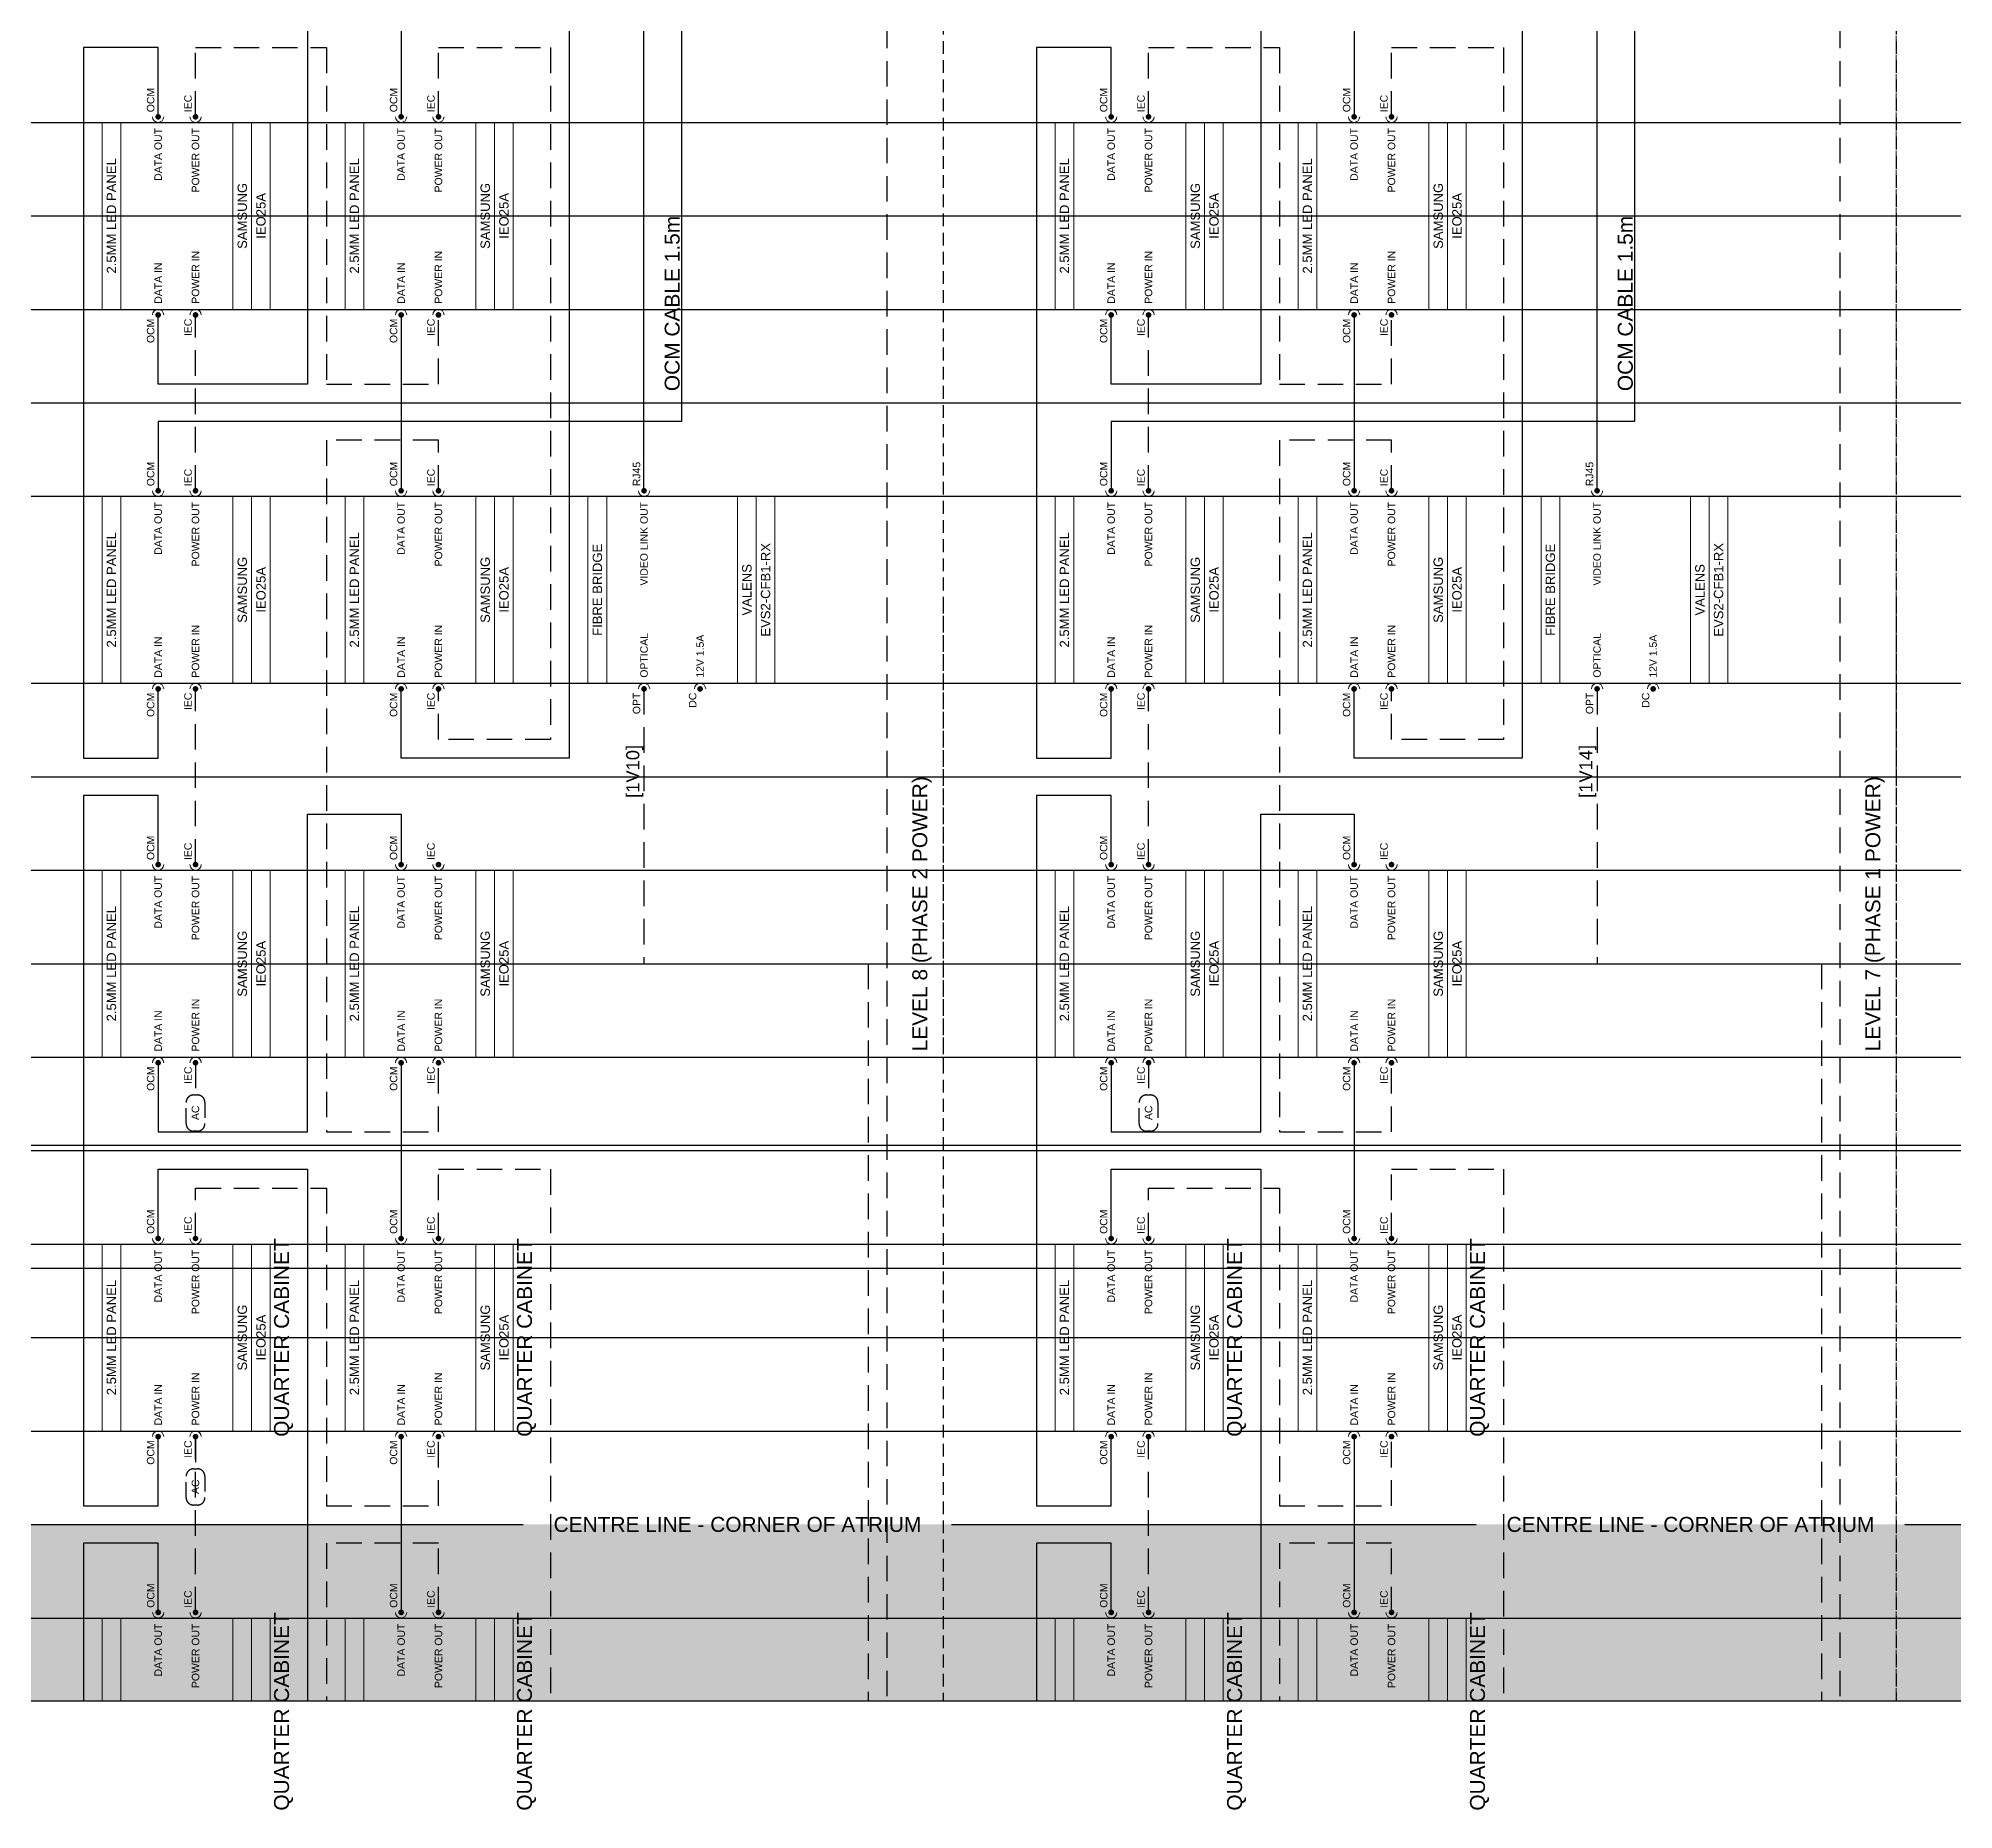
# Model space of a CAD drawing. Header units: millimetres. Extents: x 0 to 592, y -11 to 839.
# Drawn here: x 202.5 to 390, y -10.6 to 162.7 of the extents above; entities that cross this region are included whole.
import ezdxf
from ezdxf.enums import TextEntityAlignment as Align

# ---------------------------------------------------------------- set-up
doc = ezdxf.new("R2010")
doc.units = ezdxf.units.MM
doc.linetypes.add('DASHED', pattern=[0.75, 0.5, -0.25])
doc.linetypes.add('DASHED2', pattern=[0.375, 0.25, -0.125])
for name, color, linetype in [('SC - 3 Core Flex', 7, 'DASHED'), ('SC - Cat - Red - AV', 1, 'Continuous'), ('SC - Fibre', 170, 'DASHED'), ('SC - Text', 7, 'Continuous'), ('Text', 7, 'Continuous')]:
    doc.layers.add(name, color=color, linetype=linetype)
doc.layers.add('SC - Equipment', color=7, linetype='Continuous', lineweight=13)
doc.layers.add('SC - Xlines', color=252, linetype='Continuous', plot=False)
doc.styles.add('ARIAL', font='arial.ttf')
doc.styles.get("Standard").update_dxf_attribs({"font": 'arial.ttf'})

# ---------------------------------------------------------------- blocks, each defined once
blk = doc.blocks.new('SAMSUNG LH025IEA - SCHEMATIC')
at = {"layer": 'SC - Equipment'}
for p, q in [((-25, 0), (25, 0)), ((-25, -45), (-25, 0)), ((25, 0), (25, -45)), ((25, -5), (-25, -5)), ((25, -35), (-25, -35)), ((25, -35), (-25, -35)), ((25, -40), (-25, -40)), ((25, -40), (-25, -40)), ((25, -40), (-25, -40)), ((25, -45), (-25, -45))]:
    blk.add_line(p, q, dxfattribs=at)
at = {"layer": 'SC - Equipment', "const_width": 0.7}
for points in [[(-26.1, -15, 1), (-26.9, -15, 1)], [(26.1, -15, -1), (26.9, -15, -1)], [(-26.1, -25, 1), (-26.9, -25, 1)], [(26.1, -25, -1), (26.9, -25, -1)]]:
    blk.add_lwpolyline(points, format="xyb", close=True, dxfattribs=at)
at = {"layer": 'SC - Equipment'}
for centre, start, end in [((-26.5, -15), 270, 90), ((26.5, -15), 90, 270), ((-26.5, -25), 270, 90), ((26.5, -25), 90, 270)]:
    blk.add_arc(centre, 1.5, start, end, dxfattribs=at)
at = {"ltscale": 5}
for tag, p in [('DESCRIPTION', (0, -2.5)), ('MAKE', (0, -37.5)), ('MODEL', (0, -42.5))]:
    blk.add_attdef(tag, text='', height=2.5, dxfattribs=at).set_placement(p, align=Align.MIDDLE_CENTER)
at = {"ltscale": 5, "flags": 1}
for tag, p in [('ROOM_TYPE', (45, -5)), ('LOCATION', (45, -10)), ('RACK_EQUIPMENT_(Y/N)', (45, -15)), ('IP_(Y/N)', (45, -30)), ('POE(WATT)', (45, -35)), ('AMP(@240V)', (45, -40)), ('WATT', (45, -45)), ('BTU/H', (45, -50)), ('WEIGHT(KG)', (45, -55)), ('TRANSFORMER_TAPS', (45, -60))]:
    blk.add_attdef(tag, p, '', height=2.5, dxfattribs=at)
blk.add_attdef('BRACKET', text='', height=2.5, dxfattribs=at).set_placement((0, -32.5), align=Align.MIDDLE_CENTER)
at = {"layer": 'SC - Equipment', "ltscale": 5, "char_height": 2}
for s, insert, width, attachment_point in [('OCM', (-27.5, -13), 5.7736, 6), ('DATA IN', (-23.5, -15), 23.5, 4), ('DATA OUT', (23.5, -15), 23.5, 6), ('OCM', (27.72, -13), 7.1748, 4), ('IEC', (-27.5, -23), 5.7736, 6), ('POWER IN', (-23.5, -25), 23.5, 4), ('POWER OUT', (23.5, -25), 23.5, 6), ('IEC', (27.72, -23), 7.1748, 4)]:
    blk.add_mtext(s, dxfattribs=dict(at, insert=insert, width=width, attachment_point=attachment_point))
blk = doc.blocks.new('VALENS - FIBRE BRIDGE RX')
at = {"layer": 'SC - Equipment'}
for p, q in [((-25, 0), (25, 0)), ((-25, -50), (-25, 0)), ((25, 0), (25, -50)), ((25, -5), (-25, -5)), ((25, -40), (-25, -40)), ((25, -40), (-25, -40)), ((25, -45), (-25, -45)), ((25, -45), (-25, -45)), ((25, -45), (-25, -45)), ((25, -50), (-25, -50))]:
    blk.add_line(p, q, dxfattribs=at)
at = {"layer": 'SC - Equipment', "const_width": 0.7}
for points in [[(-26.1, -15, 1), (-26.9, -15, 1)], [(26.1, -15, -1), (26.9, -15, -1)], [(-26.1, -30, 1), (-26.9, -30, 1)]]:
    blk.add_lwpolyline(points, format="xyb", close=True, dxfattribs=at)
at = {"layer": 'SC - Equipment'}
for centre, start, end in [((-26.5, -15), 270, 90), ((26.5, -15), 90, 270), ((-26.5, -30), 270, 90)]:
    blk.add_arc(centre, 1.5, start, end, dxfattribs=at)
at = {"ltscale": 5}
for tag, p in [('DESCRIPTION', (0, -2.5)), ('MAKE', (0, -42.5)), ('MODEL', (0, -47.5))]:
    blk.add_attdef(tag, text='', height=2.5, dxfattribs=at).set_placement(p, align=Align.MIDDLE_CENTER)
at = {"ltscale": 5, "flags": 1}
for tag, p in [('ROOM_TYPE', (45, -5)), ('LOCATION', (45, -10)), ('RACK_EQUIPMENT_(Y/N)', (45, -15)), ('IP_(Y/N)', (45, -30)), ('POE(WATT)', (45, -35)), ('AMP(@240V)', (45, -40)), ('WATT', (45, -45)), ('BTU/H', (45, -50)), ('WEIGHT(KG)', (45, -55)), ('TRANSFORMER_TAPS', (45, -60))]:
    blk.add_attdef(tag, p, '', height=2.5, dxfattribs=at)
blk.add_attdef('BRACKET', text='', height=2.5, dxfattribs=at).set_placement((0, -37.5), align=Align.MIDDLE_CENTER)
at = {"layer": 'SC - Equipment', "ltscale": 5, "char_height": 2}
for s, insert, width, attachment_point in [('OPT', (-27.5, -13), 5.7736, 6), ('OPTICAL', (-23.5, -15), 31.9845, 4), ('VIDEO LINK OUT', (23.5, -15), 23.5, 6), ('RJ45', (27.72, -13), 7.1748, 4), ('DC', (-27.5, -28), 5.7736, 6), ('12V 1.5A', (-23.5, -30), 23.5, 4)]:
    blk.add_mtext(s, dxfattribs=dict(at, insert=insert, width=width, attachment_point=attachment_point))
blk = doc.blocks.new('*E8')
at = {"layer": 'SC - Equipment'}
for p, q in [((0, 6.67), (0, 14.79)), ((0, 14.79), (16.46, 14.79)), ((1.83, 14.79), (1.83, 6.67)), ((12.8, 14.79), (12.8, 6.67)), ((12.8, 14.79), (12.8, 6.67)), ((14.63, 14.79), (14.63, 6.67)), ((14.63, 14.79), (14.63, 6.67)), ((14.63, 14.79), (14.63, 6.67)), ((16.46, 14.79), (16.46, 6.67))]:
    blk.add_line(p, q, dxfattribs=at)
at = {"layer": 'SC - Equipment', "const_width": 0.256}
for points in [[(5.49, 15.19, -1), (5.49, 15.49, -1)], [(9.15, 15.19, -1), (9.15, 15.49, -1)]]:
    blk.add_lwpolyline(points, format="xyb", close=True, dxfattribs=at)
at = {"layer": 'SC - Equipment'}
for centre in [(5.49, 15.34), (9.15, 15.34)]:
    blk.add_arc(centre, 0.549, 180, 0, dxfattribs=at)
at = {"layer": 'SC - Equipment', "ltscale": 5, "char_height": 0.732, "rotation": 90}
for s, insert, width, attachment_point in [('OCM', (4.76, 15.79), 2.6247, 4), ('IEC', (8.41, 15.79), 2.6247, 4), ('DATA OUT', (5.49, 14.24), 8.5967, 6), ('POWER OUT', (9.15, 14.24), 8.5967, 6)]:
    blk.add_mtext(s, dxfattribs=dict(at, insert=insert, width=width, attachment_point=attachment_point))
blk = doc.blocks.new('*E9')
at = {"layer": 'SC - Equipment'}
for p, q in [((0, 6.67), (0, 14.79)), ((0, 14.79), (16.46, 14.79)), ((1.83, 14.79), (1.83, 6.67)), ((12.8, 14.79), (12.8, 6.67)), ((12.8, 14.79), (12.8, 6.67)), ((14.63, 14.79), (14.63, 6.67)), ((14.63, 14.79), (14.63, 6.67)), ((14.63, 14.79), (14.63, 6.67)), ((16.46, 14.79), (16.46, 6.67))]:
    blk.add_line(p, q, dxfattribs=at)
at = {"layer": 'SC - Equipment', "const_width": 0.256}
for points in [[(5.49, 15.19, -1), (5.49, 15.49, -1)], [(9.15, 15.19, -1), (9.15, 15.49, -1)]]:
    blk.add_lwpolyline(points, format="xyb", close=True, dxfattribs=at)
at = {"layer": 'SC - Equipment'}
for centre in [(5.49, 15.34), (9.15, 15.34)]:
    blk.add_arc(centre, 0.549, 180, 0, dxfattribs=at)
at = {"layer": 'SC - Equipment', "ltscale": 5, "char_height": 0.732, "rotation": 90}
for s, insert, width, attachment_point in [('OCM', (4.76, 15.79), 2.6247, 4), ('IEC', (8.41, 15.79), 2.6247, 4), ('DATA OUT', (5.49, 14.24), 8.5967, 6), ('POWER OUT', (9.15, 14.24), 8.5967, 6)]:
    blk.add_mtext(s, dxfattribs=dict(at, insert=insert, width=width, attachment_point=attachment_point))
blk = doc.blocks.new('*E10')
at = {"layer": 'SC - Equipment'}
for p, q in [((0, 6.67), (0, 14.79)), ((0, 14.79), (16.46, 14.79)), ((1.83, 14.79), (1.83, 6.67)), ((12.8, 14.79), (12.8, 6.67)), ((12.8, 14.79), (12.8, 6.67)), ((14.63, 14.79), (14.63, 6.67)), ((14.63, 14.79), (14.63, 6.67)), ((14.63, 14.79), (14.63, 6.67)), ((16.46, 14.79), (16.46, 6.67))]:
    blk.add_line(p, q, dxfattribs=at)
at = {"layer": 'SC - Equipment', "const_width": 0.256}
for points in [[(5.49, 15.19, -1), (5.49, 15.49, -1)], [(9.15, 15.19, -1), (9.15, 15.49, -1)]]:
    blk.add_lwpolyline(points, format="xyb", close=True, dxfattribs=at)
at = {"layer": 'SC - Equipment'}
for centre in [(5.49, 15.34), (9.15, 15.34)]:
    blk.add_arc(centre, 0.549, 180, 0, dxfattribs=at)
at = {"layer": 'SC - Equipment', "ltscale": 5, "char_height": 0.732, "rotation": 90}
for s, insert, width, attachment_point in [('OCM', (4.76, 15.79), 2.6247, 4), ('IEC', (8.41, 15.79), 2.6247, 4), ('DATA OUT', (5.49, 14.24), 8.5967, 6), ('POWER OUT', (9.15, 14.24), 8.5967, 6)]:
    blk.add_mtext(s, dxfattribs=dict(at, insert=insert, width=width, attachment_point=attachment_point))
blk = doc.blocks.new('*E11')
at = {"layer": 'SC - Equipment'}
for p, q in [((0, 6.67), (0, 14.79)), ((0, 14.79), (16.46, 14.79)), ((1.83, 14.79), (1.83, 6.67)), ((12.8, 14.79), (12.8, 6.67)), ((12.8, 14.79), (12.8, 6.67)), ((14.63, 14.79), (14.63, 6.67)), ((14.63, 14.79), (14.63, 6.67)), ((14.63, 14.79), (14.63, 6.67)), ((16.46, 14.79), (16.46, 6.67))]:
    blk.add_line(p, q, dxfattribs=at)
at = {"layer": 'SC - Equipment', "const_width": 0.256}
for points in [[(5.49, 15.19, -1), (5.49, 15.49, -1)], [(9.15, 15.19, -1), (9.15, 15.49, -1)]]:
    blk.add_lwpolyline(points, format="xyb", close=True, dxfattribs=at)
at = {"layer": 'SC - Equipment'}
for centre in [(5.49, 15.34), (9.15, 15.34)]:
    blk.add_arc(centre, 0.549, 180, 0, dxfattribs=at)
at = {"layer": 'SC - Equipment', "ltscale": 5, "char_height": 0.732, "rotation": 90}
for s, insert, width, attachment_point in [('OCM', (4.76, 15.79), 2.6247, 4), ('IEC', (8.41, 15.79), 2.6247, 4), ('DATA OUT', (5.49, 14.24), 8.5967, 6), ('POWER OUT', (9.15, 14.24), 8.5967, 6)]:
    blk.add_mtext(s, dxfattribs=dict(at, insert=insert, width=width, attachment_point=attachment_point))

msp = doc.modelspace()

# ---------------------------------------------------------------- linework, layer by layer
at = {"color": 31, "linetype": 'DASHED2', "ltscale": 5}
for p, q in [((291.06, 839.28), (291.06, 62.45)), ((384.34, 839.28), (384.34, 62.45))]:
    msp.add_line(p, q, dxfattribs=at)
at = {"color": 30, "linetype": 'DASHED2', "ltscale": 5}
msp.add_line((-0.03, 17.26), (519.95, 17.26), dxfattribs=at)
at = {"linetype": 'Continuous', "ltscale": 5}
msp.add_lwpolyline([(-0.03, -0.01), (519.95, -0.01), (519.95, 839.36), (-0.03, 839.36)], close=True, dxfattribs=at)
at = {"ltscale": 5}
for points in [[(265.45, 191.57), (265.45, 200.17), (254.48, 200.17), (254.48, 92.25), (238.01, 92.25), (238.01, 99.02)], [(358.73, 191.57), (358.73, 200.17), (347.76, 200.17), (347.76, 92.25), (331.3, 92.25), (331.3, 99.02)], [(214.24, 191.57), (214.24, 198.34), (228.87, 198.34), (228.87, 128.83), (214.24, 128.83), (214.24, 135.6)], [(307.52, 191.57), (307.52, 198.34), (322.15, 198.34), (322.15, 128.83), (307.52, 128.83), (307.52, 135.6)], [(265.45, 172.18), (265.45, 125.18), (214.24, 125.18), (214.24, 118.41)], [(238.01, 172.18), (238.01, 154.99)], [(358.73, 172.18), (358.73, 125.18), (307.52, 125.18), (307.52, 118.41)], [(331.3, 172.18), (331.3, 154.99)], [(214.24, 154.99), (214.24, 161.76), (206.92, 161.76), (206.92, 92.25), (214.24, 92.25), (214.24, 99.02)], [(307.52, 154.99), (307.52, 161.76), (300.2, 161.76), (300.2, 92.25), (307.52, 92.25), (307.52, 99.02)], [(238.01, 135.6), (238.01, 118.41)], [(331.3, 135.6), (331.3, 118.41)], [(214.24, 81.83), (214.24, 88.59), (206.92, 88.59), (206.92, 19.09), (214.24, 19.09), (214.24, 25.86)], [(307.52, 81.83), (307.52, 88.59), (300.2, 88.59), (300.2, 19.09), (307.52, 19.09), (307.52, 25.86)], [(214.24, 62.44), (214.24, 55.67), (228.87, 55.67), (228.87, 86.76), (238.01, 86.76), (238.01, 81.83)], [(307.52, 62.44), (307.52, 55.67), (322.15, 55.67), (322.15, 86.76), (331.3, 86.76), (331.3, 81.83)], [(238.01, 62.44), (238.01, 45.24)], [(331.3, 62.44), (331.3, 45.24)], [(214.24, 45.24), (214.24, 52.01), (228.87, 52.01), (228.87, -0.01)], [(307.52, 45.24), (307.52, 52.01), (322.15, 52.01), (322.15, -0.01)], [(238.01, 25.86), (238.01, 8.66)], [(331.3, 25.86), (331.3, 8.66)], [(214.24, 8.66), (214.24, 15.43), (206.92, 15.43), (206.92, -0.01)], [(307.52, 8.66), (307.52, 15.43), (300.2, 15.43), (300.2, -0.01)]]:
    msp.add_lwpolyline(points, dxfattribs=at)
at = {"layer": 'SC - 3 Core Flex', "ltscale": 5}
for points in [[(217.89, 154.99), (217.89, 161.76), (230.7, 161.76), (230.7, 128.83), (241.67, 128.83), (241.67, 135.6)], [(241.67, 154.99), (241.67, 161.76), (252.65, 161.76), (252.65, 94.08), (241.67, 94.08), (241.67, 99.02)], [(311.18, 154.99), (311.18, 161.76), (323.98, 161.76), (323.98, 128.83), (334.96, 128.83), (334.96, 135.6)], [(334.96, 154.99), (334.96, 161.76), (345.93, 161.76), (345.93, 94.08), (334.96, 94.08), (334.96, 99.02)], [(217.89, 118.41), (217.89, 135.6)], [(311.18, 118.41), (311.18, 135.6)], [(241.67, 118.41), (241.67, 123.35), (230.7, 123.35), (230.7, 55.67), (241.67, 55.67), (241.67, 62.44)], [(334.96, 118.41), (334.96, 123.35), (323.98, 123.35), (323.98, 55.67), (334.96, 55.67), (334.96, 62.44)], [(217.89, 81.83), (217.89, 99.02)], [(311.18, 81.83), (311.18, 99.02)], [(217.89, 62.44), (217.89, 59.29)], [(311.18, 62.44), (311.18, 59.29)], [(217.89, 45.24), (217.89, 50.18), (230.7, 50.18), (230.7, 19.09), (241.67, 19.09), (241.67, 25.86)], [(311.18, 45.24), (311.18, 50.18), (323.98, 50.18), (323.98, 19.09), (334.96, 19.09), (334.96, 25.86)], [(217.89, 25.86), (217.89, 22.71)], [(217.89, 8.66), (217.89, 25.86)], [(311.18, 8.66), (311.18, 25.86)], [(241.67, 8.66), (241.67, 15.43), (230.7, 15.43), (230.7, -0.01)], [(334.96, 8.66), (334.96, 15.43), (323.98, 15.43), (323.98, -0.01)]]:
    msp.add_lwpolyline(points, dxfattribs=at)
at = {"layer": 'SC - 3 Core Flex', "ltscale": 3}
for points in [[(216.98, 56.48), (216.98, 58.56, -0.414214), (217.71, 59.29), (218.08, 59.29, -0.414214), (218.81, 58.56), (218.81, 56.48, -0.414214), (218.08, 55.74), (217.71, 55.74, -0.414214)], [(310.26, 56.48), (310.26, 58.56, -0.414214), (310.99, 59.29), (311.36, 59.29, -0.414214), (312.09, 58.56), (312.09, 56.48, -0.414214), (311.36, 55.74), (310.99, 55.74, -0.414214)], [(216.98, 19.89), (216.98, 21.98, -0.414214), (217.71, 22.71), (218.08, 22.71, -0.414214), (218.81, 21.98), (218.81, 19.89, -0.414214), (218.08, 19.16), (217.71, 19.16, -0.414214)]]:
    msp.add_lwpolyline(points, format="xyb", close=True, dxfattribs=at)
at = {"layer": 'SC - Cat - Red - AV', "ltscale": 5}
for points in [[(261.79, 118.41), (261.79, 172.18)], [(355.08, 118.41), (355.08, 172.18)]]:
    msp.add_lwpolyline(points, dxfattribs=at)
at = {"layer": 'SC - Equipment', "color": 251, "linetype": 'DASHED2', "ltscale": 5, "true_color": 0x636466}
msp.add_lwpolyline([(18.52, 273.33), (18.52, 90.42), (384.34, 90.42), (384.34, 273.33)], close=True, dxfattribs=at)
at = {"layer": 'SC - Fibre', "ltscale": 5}
for points in [[(261.79, 464.84), (261.79, 437.95), (285.57, 437.95), (285.57, 42.33)], [(355.08, 464.84), (355.08, 437.95), (378.85, 437.95), (378.85, 42.33)]]:
    msp.add_lwpolyline(points, dxfattribs=at)
at = {"layer": 'SC - Xlines', "color": 250, "ltscale": 5}
for points in [[(-0.03, 154.44), (519.95, 154.44)], [(-0.03, 136.15), (519.95, 136.15)], [(-0.03, 117.86), (519.95, 117.86)], [(-0.03, 99.57), (519.95, 99.57)], [(-0.03, 81.28), (519.95, 81.28)], [(-0.03, 81.28), (519.95, 81.28)], [(-0.03, 62.99), (519.95, 62.99)], [(-0.03, 62.99), (519.95, 62.99)], [(-0.03, 44.7), (519.95, 44.7)], [(-0.03, 26.4), (519.95, 26.4)], [(-0.03, 8.11), (519.95, 8.11)]]:
    msp.add_lwpolyline(points, dxfattribs=at)
at = {"layer": 'SC - Xlines', "ltscale": 5}
for points in [[(-0.03, 145.3), (519.95, 145.3)], [(-0.03, 127), (519.95, 127)], [(-0.03, 90.42), (519.95, 90.42)], [(-0.03, 90.42), (519.95, 90.42)], [(-0.03, 72.13), (519.95, 72.13)], [(-0.03, 72.13), (519.95, 72.13)], [(-0.03, 54.38), (519.95, 54.38)], [(-0.03, 53.84), (519.95, 53.84)], [(-0.03, 42.33), (519.95, 42.33)], [(-0.03, 35.55), (519.95, 35.55)], [(-0.03, 17.26), (519.95, 17.26)]]:
    msp.add_lwpolyline(points, dxfattribs=at)

# ---------------------------------------------------------------- block references
at = {"ltscale": 5, "xscale": 0.3658170094211283, "yscale": 0.3658170094211283, "zscale": 0.3658170094211283, "rotation": 90.00000000000001}
for name, p, values in [('SAMSUNG LH025IEA - SCHEMATIC', (208.75, 145.3), {'DESCRIPTION': '2.5MM LED PANEL', 'MAKE': 'SAMSUNG', 'MODEL': 'IEO25A'}), ('SAMSUNG LH025IEA - SCHEMATIC', (232.53, 145.3), {'DESCRIPTION': '2.5MM LED PANEL', 'MAKE': 'SAMSUNG', 'MODEL': 'IEO25A'}), ('SAMSUNG LH025IEA - SCHEMATIC', (302.03, 145.3), {'DESCRIPTION': '2.5MM LED PANEL', 'MAKE': 'SAMSUNG', 'MODEL': 'IEO25A'}), ('SAMSUNG LH025IEA - SCHEMATIC', (325.81, 145.3), {'DESCRIPTION': '2.5MM LED PANEL', 'MAKE': 'SAMSUNG', 'MODEL': 'IEO25A'}), ('SAMSUNG LH025IEA - SCHEMATIC', (208.75, 108.71), {'DESCRIPTION': '2.5MM LED PANEL', 'MAKE': 'SAMSUNG', 'MODEL': 'IEO25A'}), ('SAMSUNG LH025IEA - SCHEMATIC', (232.53, 108.71), {'DESCRIPTION': '2.5MM LED PANEL', 'MAKE': 'SAMSUNG', 'MODEL': 'IEO25A'}), ('VALENS - FIBRE BRIDGE RX', (256.31, 108.71), {'DESCRIPTION': 'FIBRE BRIDGE', 'MAKE': 'VALENS', 'MODEL': 'EVS2-CFB1-RX'}), ('SAMSUNG LH025IEA - SCHEMATIC', (302.03, 108.71), {'DESCRIPTION': '2.5MM LED PANEL', 'MAKE': 'SAMSUNG', 'MODEL': 'IEO25A'}), ('SAMSUNG LH025IEA - SCHEMATIC', (325.81, 108.71), {'DESCRIPTION': '2.5MM LED PANEL', 'MAKE': 'SAMSUNG', 'MODEL': 'IEO25A'}), ('VALENS - FIBRE BRIDGE RX', (349.59, 108.71), {'DESCRIPTION': 'FIBRE BRIDGE', 'MAKE': 'VALENS', 'MODEL': 'EVS2-CFB1-RX'}), ('SAMSUNG LH025IEA - SCHEMATIC', (208.75, 72.13), {'DESCRIPTION': '2.5MM LED PANEL', 'MAKE': 'SAMSUNG', 'MODEL': 'IEO25A'}), ('SAMSUNG LH025IEA - SCHEMATIC', (232.53, 72.13), {'DESCRIPTION': '2.5MM LED PANEL', 'MAKE': 'SAMSUNG', 'MODEL': 'IEO25A'}), ('SAMSUNG LH025IEA - SCHEMATIC', (302.03, 72.13), {'DESCRIPTION': '2.5MM LED PANEL', 'MAKE': 'SAMSUNG', 'MODEL': 'IEO25A'}), ('SAMSUNG LH025IEA - SCHEMATIC', (325.81, 72.13), {'DESCRIPTION': '2.5MM LED PANEL', 'MAKE': 'SAMSUNG', 'MODEL': 'IEO25A'}), ('SAMSUNG LH025IEA - SCHEMATIC', (208.75, 35.55), {'DESCRIPTION': '2.5MM LED PANEL', 'MAKE': 'SAMSUNG', 'MODEL': 'IEO25A'}), ('SAMSUNG LH025IEA - SCHEMATIC', (232.53, 35.55), {'DESCRIPTION': '2.5MM LED PANEL', 'MAKE': 'SAMSUNG', 'MODEL': 'IEO25A'}), ('SAMSUNG LH025IEA - SCHEMATIC', (302.03, 35.55), {'DESCRIPTION': '2.5MM LED PANEL', 'MAKE': 'SAMSUNG', 'MODEL': 'IEO25A'}), ('SAMSUNG LH025IEA - SCHEMATIC', (325.81, 35.55), {'DESCRIPTION': '2.5MM LED PANEL', 'MAKE': 'SAMSUNG', 'MODEL': 'IEO25A'})]:
    msp.add_blockref(name, p, dxfattribs=at).add_auto_attribs(values)
at = {"ltscale": 5}
for name, p in [('*E8', (208.75, -6.68)), ('*E9', (232.53, -6.68)), ('*E10', (302.03, -6.68)), ('*E11', (325.81, -6.68))]:
    msp.add_blockref(name, p, dxfattribs=at)

# ---------------------------------------------------------------- texts
at = {"layer": 'SC - Equipment', "color": 251, "linetype": 'DASHED2', "ltscale": 5, "true_color": 0x636466, "char_height": 1.4633, "rotation": 90, "style": 'ARIAL'}
for s, insert, attachment_point in [('OCM CABLE 1.5m', (265.3, 145.3), 9), ('OCM CABLE 1.5m', (358.59, 145.3), 9), ('QUARTER CABINET', (225.58, 35.55), 2), ('QUARTER CABINET', (249.36, 35.55), 2), ('QUARTER CABINET', (318.86, 35.55), 2), ('QUARTER CABINET', (342.64, 35.55), 2), ('QUARTER CABINET', (225.58, -1.03), 2), ('QUARTER CABINET', (249.36, -1.03), 2), ('QUARTER CABINET', (318.86, -1.03), 2), ('QUARTER CABINET', (342.64, -1.03), 2)]:
    msp.add_mtext(s, dxfattribs=dict(at, insert=insert, attachment_point=attachment_point))
at = {"layer": 'SC - Text', "char_height": 1.28, "width": 5.3688, "attachment_point": 9, "rotation": 90}
for s, insert in [('[1V10]', (261.72, 93.53)), ('[1V14]', (355, 93.53))]:
    msp.add_mtext(s, dxfattribs=dict(at, insert=insert))
at = {"layer": 'SC - Text', "char_height": 1.4633, "attachment_point": 7, "rotation": 90, "style": 'ARIAL'}
for s, insert in [('LEVEL 8 (PHASE 2 POWER)', (289.96, 63.55)), ('LEVEL 7 (PHASE 1 POWER)', (383.24, 63.55))]:
    msp.add_mtext(s, dxfattribs=dict(at, insert=insert))
at = {"layer": 'Text', "char_height": 0.732, "width": 52.6671, "attachment_point": 5, "rotation": 90}
for insert in [(217.89, 57.54), (311.18, 57.54), (217.89, 20.95)]:
    msp.add_mtext('AC', dxfattribs=dict(at, insert=insert))

# ---------------------------------------------------------------- next in the draw order: texts
at = {"layer": 'SC - Text', "char_height": 1.4633, "width": 40.432, "attachment_point": 5, "style": 'ARIAL', "bg_fill": 3, "box_fill_scale": 1.5, "bg_fill_color": 256, "bg_fill_transparency": 0}
for insert in [(270.94, 17.26), (364.22, 17.26)]:
    msp.add_mtext('CENTRE LINE - CORNER OF ATRIUM', dxfattribs=dict(at, insert=insert))

# ---------------------------------------------------------------- next in the draw order: hatches: boundary and pattern name
at = {"ltscale": 5, "true_color": 0x636466, "transparency": 33554559}
h = msp.add_hatch(color=251, dxfattribs=at)
h.dxf.hatch_style = 1
h.paths.add_polyline_path([(-0.03, 17.26), (519.95, 17.26), (519.95, -0.01), (-0.03, -0.01)])

# ---------------------------------------------------------------- next in the draw order: linework, layer by layer
at = {"color": 31, "linetype": 'DASHED2', "ltscale": 5}
for p, q in [((291.06, 107.65), (291.06, -0.01)), ((384.34, 107.65), (384.34, -0.01))]:
    msp.add_line(p, q, dxfattribs=at)
at = {"layer": 'SC - 3 Core Flex', "ltscale": 5}
for points in [[(241.67, 45.24), (241.67, 52.01), (252.65, 52.01), (252.65, -0.01)], [(334.96, 45.24), (334.96, 52.01), (345.93, 52.01), (345.93, -0.01)]]:
    msp.add_lwpolyline(points, dxfattribs=at)
at = {"layer": 'SC - Equipment', "color": 251, "linetype": 'DASHED2', "ltscale": 5, "true_color": 0x636466}
msp.add_lwpolyline([(384.34, -0.01), (384.34, 90.42), (18.52, 90.42), (18.52, -0.01)], dxfattribs=at)
at = {"layer": 'SC - Fibre', "ltscale": 5}
for points in [[(261.79, 464.84), (261.79, 437.95), (285.57, 437.95), (285.57, -0.01)], [(355.08, 464.84), (355.08, 437.95), (378.85, 437.95), (378.85, -0.01)], [(261.79, 99.02), (261.79, 72.13), (283.74, 72.13), (283.74, -0.01)], [(355.08, 99.02), (355.08, 72.13), (377.03, 72.13), (377.03, -0.01)]]:
    msp.add_lwpolyline(points, dxfattribs=at)

doc.saveas('drawing.dxf')
